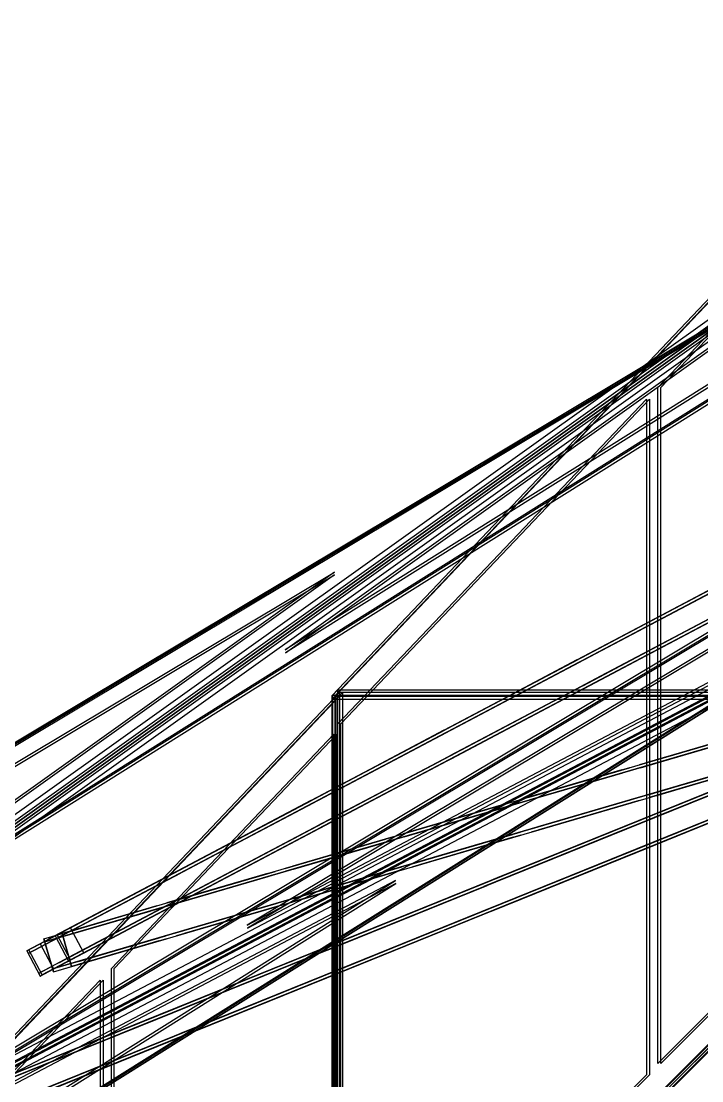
# Model space of a CAD drawing. Header units: millimetres. Extents: x -52000 to 48850, y -48850 to 51750.
# Drawn here: x 29567 to 33149, y 33011 to 38587 of the extents above; entities that cross this region are included whole.
import ezdxf

# ---------------------------------------------------------------- set-up
doc = ezdxf.new("R2010")
doc.units = ezdxf.units.MM
doc.layers.add('D-STR-STRC', color=7, linetype='Continuous', lineweight=25)

msp = doc.modelspace()

# ---------------------------------------------------------------- linework, layer by layer
at = {"layer": 'D-STR-STRC'}
for points in [[(34571.7, 38586.9), (31204.3, 35039.5)], [(34571.7, 38566.9), (31204.3, 35019.5)], [(38144.9, 38213.7), (29745.3, 33774)], [(38155.6, 38219.3), (29755.9, 33779.6)], [(38006.5, 38140.5), (29606.9, 33700.8)], [(37995.9, 38134.9), (29596.2, 33695.2)], [(38225.7, 38086.7), (29826, 33647)], [(38215, 38081), (29815.4, 33641.4)], [(38066, 38002.2), (29666.3, 33562.6)], [(38076.6, 38007.9), (29676.9, 33568.2)], [(33268, 37025.7), (28452.8, 34144.1)], [(33213.6, 37036.5), (28755, 33856.2)], [(33320.9, 37030.1), (28862.3, 33849.8)], [(33277.5, 37021.5), (28459.2, 34138.7)], [(33216.6, 37006.2), (28758, 33825.8)], [(33323.9, 36999.8), (28865.3, 33819.4)], [(33615.1, 36868.8), (28803, 33850.8)], [(33624.6, 36864.5), (28809.4, 33845.4)], [(33268, 35405.7), (28452.8, 32524.1)], [(35218.4, 35352.2), (25377.7, 31368.5)], [(35340.1, 35401.5), (25499.4, 31417.7)], [(35349.4, 35405.3), (25508.7, 31421.5)], [(33277.5, 35401.5), (28459.2, 32518.7)], [(29685.9, 33757.5), (35282.1, 35393.7)], [(35209, 35348.5), (25368.3, 31364.7)], [(35396.4, 35262.5), (25555.7, 31278.7)], [(35405.7, 35266.3), (25565, 31282.5)], [(33573.4, 35273.3), (28401.6, 32552.9)], [(33576.4, 35243), (28404.6, 32522.6)], [(33671.2, 35261.2), (28499.5, 32540.8)], [(33615.1, 35248.8), (28803, 32230.8)], [(33624.6, 35244.5), (28809.4, 32225.4)], [(35265.3, 35209.4), (25424.6, 31225.6)], [(35274.7, 35213.2), (25434, 31229.4)], [(33674.3, 35230.9), (28502.5, 32510.4)], [(29736.4, 33584.7), (35332.6, 35221)], [(31242.2, 35055.1), (27552.3, 31165.2)], [(31242.2, 35035.1), (27552.3, 31145.2)], [(35055.1, 35055.1), (31165.2, 31165.2)], [(35055.1, 35035.1), (31165.2, 31145.2)], [(31230.8, 35066), (31205, 35038.8)], [(31242.9, 35054.4), (31223.5, 35033.9)], [(34571.7, 34591.7), (31204.3, 31224.3)], [(34571.7, 34571.7), (31204.3, 31204.3)], [(29826.5, 33816.9), (29755.9, 33779.6)], [(29685.9, 33757.5), (29781.8, 33785.5)], [(29666.8, 33732.5), (29596.2, 33695.2)], [(29896.6, 33684.3), (29826, 33647)], [(29736.9, 33599.9), (29666.3, 33562.6)], [(29736.4, 33584.7), (29832.3, 33612.8)]]:
    msp.add_lwpolyline(points, dxfattribs=at)
for points in [[(34571.7, 38586.9), (34571.7, 34571.7), (31204.3, 31204.3), (31204.3, 35039.5)], [(34586.7, 38586.9), (34586.7, 34571.7), (31219.3, 31204.3), (31219.3, 35039.5)], [(34542.2, 38367.5), (34542.2, 34730.6), (32917.5, 33101.8), (32917.5, 36660)], [(34557.2, 38367.5), (34557.2, 34730.6), (32932.5, 33101.8), (32932.5, 36660)], [(38155.6, 38219.3), (37995.9, 38134.9), (29596.2, 33695.2), (29755.9, 33779.6)], [(38163.1, 38205.1), (38003.3, 38120.7), (29603.7, 33681), (29763.4, 33765.5)], [(38218.2, 38100.8), (38058.5, 38016.4), (29658.8, 33576.7), (29818.5, 33661.1)], [(38225.7, 38086.7), (38066, 38002.2), (29666.3, 33562.6), (29826, 33647)], [(33268, 37025.7), (28809.4, 33845.4), (28452.8, 34144.1)], [(33268, 37025.7), (33624.6, 36864.5), (28809.4, 33845.4)], [(33269.3, 37010.6), (28810.7, 33830.2), (28454.1, 34128.9)], [(33269.7, 37010.6), (33626.3, 36849.3), (28811.1, 33830.2)], [(33274.2, 36932), (33459.6, 36848.2), (30955.7, 35278.3)], [(33275.9, 36916.9), (33461.3, 36833), (30957.4, 35263.1)], [(32858.5, 36598), (32858.5, 33042.7), (31233.8, 31413.9), (31233.8, 34890.5)], [(32873.5, 36598), (32873.5, 33042.7), (31248.8, 31413.9), (31248.8, 34890.5)], [(31215.2, 35688.4), (28839.4, 33993.7), (28649.4, 34152.9)], [(31216.5, 35673.3), (28840.7, 33978.6), (28650.7, 34137.7)], [(33191.8, 35595.6), (32553.9, 35258.5), (32454.4, 35205.9)], [(33197.5, 35598.7), (33097.9, 35546), (32460.1, 35208.9)], [(33199.3, 35581.5), (32561.4, 35244.4), (32461.8, 35191.7)], [(33205, 35584.5), (33105.4, 35531.9), (32467.6, 35194.8)], [(33254.4, 35477.2), (32616.5, 35140), (32517, 35087.4)], [(33260.1, 35480.2), (33160.6, 35427.6), (32522.7, 35090.4)], [(33261.9, 35463), (32624, 35125.9), (32524.5, 35073.3)], [(33267.6, 35466.1), (33168, 35413.4), (32530.2, 35076.3)], [(33622.9, 35259.7), (33266.3, 35420.9), (28451.1, 32539.3)], [(33624.6, 35244.5), (33268, 35405.7), (28452.8, 32524.1)], [(35349.4, 35405.3), (35209, 35348.5), (25368.3, 31364.7), (25508.7, 31421.5)], [(35355.4, 35390.5), (35215, 35333.6), (25374.3, 31349.8), (25514.7, 31406.7)], [(29690.3, 33742.1), (29690.3, 33742.1), (35286.6, 35378.4), (35286.6, 35378.4)], [(33445, 35245), (33259.6, 35328.8), (30755.7, 33830.4)], [(33446.7, 35229.8), (33261.2, 35313.6), (30757.3, 33815.2)], [(35399.7, 35281.1), (35259.3, 35224.3), (25418.6, 31240.5), (25559, 31297.3)], [(35405.7, 35266.3), (35265.3, 35209.4), (25424.6, 31225.6), (25565, 31282.5)], [(33623.2, 35259.7), (28451.4, 32539.3), (28808, 32240.5)], [(33624.6, 35244.5), (28452.8, 32524.1), (28809.4, 32225.4)], [(29731.9, 33600.1), (29731.9, 33600.1), (35328.1, 35236.3), (35328.1, 35236.3)], [(32491.8, 35225.7), (31854, 34888.5), (31754.4, 34835.9)], [(32497.5, 35228.7), (32398, 35176.1), (31760.1, 34838.9)], [(32499.3, 35211.5), (31861.4, 34874.4), (31761.9, 34821.8)], [(32505, 35214.6), (32405.5, 35161.9), (31767.6, 34824.8)], [(32554.4, 35107.2), (31916.6, 34770.1), (31817, 34717.4)], [(32560.2, 35110.2), (32460.6, 35057.6), (31822.7, 34720.5)], [(32561.9, 35093.1), (31924, 34755.9), (31824.5, 34703.3)], [(32567.6, 35096.1), (32468.1, 35043.5), (31830.2, 34706.3)], [(31242.2, 35055.1), (31242.2, 31242.2), (27552.3, 27552.3), (27552.3, 31165.2)], [(31257.2, 35055.1), (31257.2, 31242.2), (27567.3, 27552.3), (27567.3, 31165.2)], [(35040.2, 31242.2), (35040.2, 35055.1), (31150.3, 31165.2), (31150.3, 27552.3)], [(35055.1, 31242.2), (35055.1, 35055.1), (31165.2, 31165.2), (31165.2, 27552.3)], [(35039.5, 35039.5), (31204.3, 35039.5), (31204.3, 35019.5), (35039.5, 35019.5)], [(35038.8, 35038.8), (31205, 35038.8), (31205, 31205), (35038.8, 31205)], [(35033.9, 35033.9), (31223.5, 35033.9), (31223.5, 31223.5), (35033.9, 31223.5)], [(35066, 35066), (31230.8, 35066), (31230.8, 31230.8), (35066, 31230.8)], [(35055.1, 35055.1), (31242.2, 35055.1), (31242.2, 35035.1), (35055.1, 35035.1)], [(35054.4, 35054.4), (31242.9, 35054.4), (31242.9, 31242.9), (35054.4, 31242.9)], [(31791.8, 34855.7), (31154, 34518.6), (31054.4, 34465.9)], [(31797.6, 34858.7), (31698, 34806.1), (31060.1, 34469)], [(31213, 34834.4), (31213, 31402.9), (30041.4, 30228.2), (30041.4, 33602.5)], [(31228, 34834.4), (31228, 31402.9), (30056.5, 30228.2), (30056.5, 33602.5)], [(31799.3, 34841.6), (31161.5, 34504.4), (31061.9, 34451.8)], [(31805, 34844.6), (31705.5, 34792), (31067.6, 34454.8)], [(32821.3, 34674.2), (32821.3, 34674.2), (33350, 34828.8)], [(32825.8, 34658.9), (32825.8, 34658.9), (33354.5, 34813.5)], [(32861.6, 34686), (33390.3, 34840.6), (33390.3, 34840.6)], [(32866.1, 34670.7), (33394.8, 34825.2), (33394.8, 34825.2)], [(31854.5, 34737.2), (31216.6, 34400.1), (31117, 34347.5)], [(31860.2, 34740.3), (31760.6, 34687.6), (31122.8, 34350.5)], [(31861.9, 34723.1), (31224.1, 34385.9), (31124.5, 34333.3)], [(31867.7, 34726.1), (31768.1, 34673.5), (31130.2, 34336.3)], [(33642.2, 34714.2), (32892.5, 34410.7), (32805, 34375.3)], [(33648.2, 34699.3), (32898.5, 34395.9), (32811, 34360.4)], [(33653.1, 34718.6), (33565.6, 34683.2), (32816, 34379.7)], [(33659.1, 34703.8), (33571.6, 34668.3), (32822, 34364.9)], [(32907.6, 34528.6), (33436.3, 34683.2), (33436.3, 34683.2)], [(32199.5, 34492.4), (32199.5, 34492.4), (32728.2, 34647)], [(32204, 34477.1), (32204, 34477.1), (32732.7, 34631.7)], [(32239.8, 34504.2), (32768.5, 34658.8), (32768.5, 34658.8)], [(32244.3, 34488.9), (32773, 34643.4), (32773, 34643.4)], [(32867.3, 34516.8), (32867.3, 34516.8), (33396, 34671.4)], [(32871.8, 34501.5), (32871.8, 34501.5), (33400.5, 34656.1)], [(32912.1, 34513.3), (33440.8, 34667.8), (33440.8, 34667.8)], [(33692.5, 34590), (32942.8, 34286.5), (32855.3, 34251)], [(33698.5, 34575.1), (32948.8, 34271.6), (32861.3, 34236.2)], [(33703.4, 34594.4), (33615.9, 34559), (32866.2, 34255.5)], [(33709.4, 34579.6), (33621.9, 34544.1), (32872.2, 34240.7)], [(31091.9, 34485.7), (30454, 34148.6), (30354.4, 34096)], [(31097.6, 34488.8), (30998, 34436.1), (30360.2, 34099)], [(31099.3, 34471.6), (30461.5, 34134.4), (30361.9, 34081.8)], [(31105.1, 34474.6), (31005.5, 34422), (30367.6, 34084.8)], [(31577.7, 34310.6), (31577.7, 34310.6), (32106.4, 34465.2)], [(31618, 34322.4), (32146.7, 34477), (32146.7, 34477)], [(31622.5, 34307), (32151.2, 34461.6), (32151.2, 34461.6)], [(32245.5, 34335), (32245.5, 34335), (32774.2, 34489.6)], [(32250, 34319.7), (32250, 34319.7), (32778.7, 34474.2)], [(32285.8, 34346.8), (32814.5, 34501.4), (32814.5, 34501.4)], [(32290.3, 34331.4), (32819, 34486), (32819, 34486)], [(31582.2, 34295.3), (31582.2, 34295.3), (32110.9, 34449.8)], [(31154.5, 34367.3), (30516.6, 34030.1), (30417.1, 33977.5)], [(31160.2, 34370.3), (31060.6, 34317.7), (30422.8, 33980.5)], [(31162, 34353.1), (30524.1, 34016), (30424.5, 33963.3)], [(31167.7, 34356.1), (31068.1, 34303.5), (30430.3, 33966.4)], [(32822.1, 34382.2), (32072.5, 34078.7), (31984.9, 34043.3)], [(32828.1, 34367.4), (32078.5, 34063.9), (31991, 34028.4)], [(32833.1, 34386.6), (32745.6, 34351.2), (31995.9, 34047.7)], [(32839.1, 34371.8), (32751.6, 34336.4), (32001.9, 34032.9)], [(30996.2, 34140.6), (31524.9, 34295.2), (31524.9, 34295.2)], [(31623.7, 34153.2), (31623.7, 34153.2), (32152.4, 34307.8)], [(31628.2, 34137.8), (31628.2, 34137.8), (32156.9, 34292.4)], [(31664, 34165), (32192.7, 34319.6), (32192.7, 34319.6)], [(31668.5, 34149.6), (32197.2, 34304.2), (32197.2, 34304.2)], [(30955.9, 34128.8), (30955.9, 34128.8), (31484.6, 34283.4)], [(30960.4, 34113.5), (30960.4, 34113.5), (31489.1, 34268)], [(31000.7, 34125.2), (31529.4, 34279.8), (31529.4, 34279.8)], [(32872.4, 34258), (32122.8, 33954.5), (32035.2, 33919.1)], [(32878.4, 34243.1), (32128.8, 33939.7), (32041.2, 33904.2)], [(32883.4, 34262.4), (32795.8, 34227), (32046.2, 33923.5)], [(32889.4, 34247.6), (32801.8, 34212.1), (32052.2, 33908.7)], [(31001.9, 33971.4), (31001.9, 33971.4), (31530.6, 34126)], [(31042.2, 33983.2), (31570.9, 34137.8), (31570.9, 34137.8)], [(30391.9, 34115.8), (29805.2, 33805.7), (29705.6, 33753)], [(30397.6, 34118.8), (30298.1, 34066.2), (29711.4, 33756.1)], [(30399.4, 34101.6), (29812.7, 33791.5), (29713.1, 33738.9)], [(30405.1, 34104.6), (30305.5, 34052), (29718.8, 33741.9)], [(30334.1, 33947), (30334.1, 33947), (30862.8, 34101.6)], [(30338.5, 33931.6), (30338.5, 33931.6), (30867.2, 34086.2)], [(30374.4, 33958.8), (30903.1, 34113.4), (30903.1, 34113.4)], [(30378.9, 33943.4), (30907.6, 34098), (30907.6, 34098)], [(31006.4, 33956), (31006.4, 33956), (31535.1, 34110.6)], [(31046.7, 33967.8), (31575.4, 34122.4), (31575.4, 34122.4)], [(31537.6, 34065), (28650.5, 32546.3), (28849.6, 32379.6)], [(31539, 34049.8), (28651.9, 32531.2), (28850.9, 32364.4)], [(32002.1, 34050.2), (31252.4, 33746.7), (31164.9, 33711.3)], [(32008.1, 34035.4), (31258.4, 33731.9), (31170.9, 33696.5)], [(32013, 34054.6), (31925.5, 34019.2), (31175.8, 33715.7)], [(32019, 34039.8), (31931.5, 34004.4), (31181.8, 33700.9)], [(30454.5, 33997.3), (29867.8, 33687.2), (29768.3, 33634.6)], [(30460.2, 34000.3), (30360.7, 33947.7), (29774, 33637.6)], [(30462, 33983.1), (29875.3, 33673), (29775.7, 33620.4)], [(30467.7, 33986.2), (30368.2, 33933.5), (29781.5, 33623.4)], [(30420.4, 33801.4), (30949.1, 33956), (30949.1, 33956)], [(29781.8, 33785.5), (29781.8, 33785.5), (30241, 33919.8)], [(29786.3, 33770.2), (29786.3, 33770.2), (30245.4, 33904.4)], [(29822.1, 33797.3), (30281.3, 33931.6), (30281.3, 33931.6)], [(29826.6, 33782), (30285.8, 33916.2), (30285.8, 33916.2)], [(30380.1, 33789.6), (30380.1, 33789.6), (30908.8, 33944.2)], [(30384.6, 33774.2), (30384.6, 33774.2), (30913.3, 33928.8)], [(30424.9, 33786), (30953.6, 33940.6), (30953.6, 33940.6)], [(32052.4, 33926), (31302.7, 33622.5), (31215.2, 33587.1)], [(32058.4, 33911.2), (31308.7, 33607.7), (31221.2, 33572.3)], [(32063.3, 33930.4), (31975.8, 33895), (31226.1, 33591.5)], [(32069.3, 33915.6), (31981.8, 33880.2), (31232.1, 33576.7)], [(29896.6, 33684.3), (29826.5, 33816.9), (29666.8, 33732.5), (29736.9, 33599.9)], [(29826, 33647), (29755.9, 33779.6), (29596.2, 33695.2), (29666.3, 33562.6)], [(29685.9, 33757.5), (29736.4, 33584.7), (29736.4, 33584.7), (29685.9, 33757.5)], [(29826, 33647), (29755.9, 33779.6), (29745.3, 33774), (29815.4, 33641.4)], [(29781.8, 33785.5), (29832.3, 33612.8), (29832.3, 33612.8), (29781.8, 33785.5)], [(29827.9, 33628.1), (29827.9, 33628.1), (30287, 33762.4)], [(29832.3, 33612.8), (29832.3, 33612.8), (30291.5, 33747)], [(29868.2, 33639.9), (30327.3, 33774.2), (30327.3, 33774.2)], [(29872.7, 33624.6), (30331.8, 33758.8), (30331.8, 33758.8)], [(29676.9, 33568.2), (29606.9, 33700.8), (29596.2, 33695.2), (29666.3, 33562.6)], [(31182, 33718.2), (30432.4, 33414.7), (30344.8, 33379.3)], [(31188, 33703.4), (30438.4, 33399.9), (30350.8, 33364.5)], [(31193, 33722.7), (31105.4, 33687.2), (30355.8, 33383.7)], [(31199, 33707.8), (31111.4, 33672.4), (30361.8, 33368.9)], [(31232.3, 33594), (30482.6, 33290.5), (30395.1, 33255.1)], [(31238.3, 33579.2), (30488.6, 33275.7), (30401.1, 33240.3)], [(31243.3, 33598.5), (31155.7, 33563), (30406.1, 33259.5)], [(31249.3, 33583.6), (31161.7, 33548.2), (30412.1, 33244.7)], [(29983, 33541.1), (29983, 30169.6), (28811.5, 28994.9), (28811.5, 32309.2)], [(29998.1, 33541.1), (29998.1, 30169.6), (28826.5, 28994.9), (28826.5, 32309.2)], [(30362, 33386.2), (29612.3, 33082.8), (29524.8, 33047.3)], [(30368, 33371.4), (29618.3, 33067.9), (29530.8, 33032.5)], [(30372.9, 33390.7), (30285.4, 33355.2), (29535.7, 33051.8)], [(30378.9, 33375.8), (30291.4, 33340.4), (29541.7, 33036.9)], [(30412.2, 33262), (29662.6, 32958.6), (29575.1, 32923.1)], [(30418.2, 33247.2), (29668.6, 32943.7), (29581.1, 32908.3)], [(30423.2, 33266.5), (30335.7, 33231), (29586, 32927.6)], [(30429.2, 33251.6), (30341.7, 33216.2), (29592, 32912.7)]]:
    msp.add_lwpolyline(points, close=True, dxfattribs=at)

doc.saveas('drawing.dxf')
